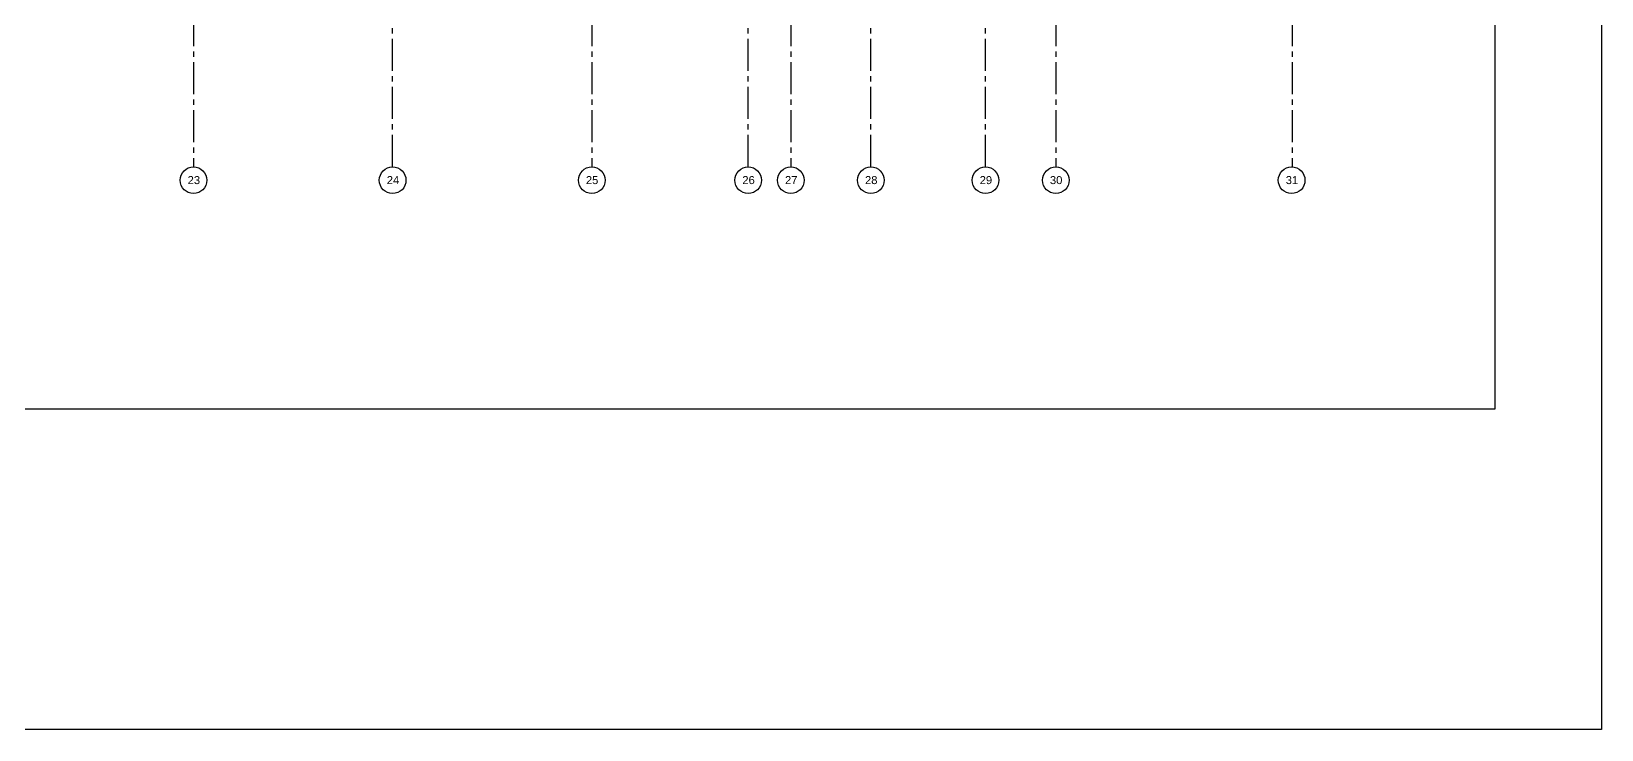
# Model space of a CAD drawing. Header units: inches. Extents: x -3719 to 348, y -844 to 2341.
# Drawn here: x -1418 to 348, y -844 to -60 of the extents above; entities that cross this region are included whole.
import ezdxf
from ezdxf.enums import TextEntityAlignment as Align

# ---------------------------------------------------------------- set-up
doc = ezdxf.new("R2010")
doc.units = ezdxf.units.IN
doc.header["$LTSCALE"] = 48
doc.header["$MEASUREMENT"] = 0
doc.linetypes.add('CENTER2', pattern=[1.125, 0.75, -0.125, 0.125, -0.125])
doc.layers.add('A-ANNO-NPLT', color=151, linetype='Continuous', plot=False)
doc.layers.add('A-Grid(3-32)', color=8, linetype='CENTER2')
doc.layers.add('S-Grid-Iden', color=2, linetype='Continuous')
doc.styles.get("Standard").update_dxf_attribs({"font": 'arial.ttf'})

# ---------------------------------------------------------------- blocks, each defined once
blk = doc.blocks.new('Column Bubble')
blk.add_circle((-0.004, -0.002), 0.156)
blk.add_attdef('XX', text='', height=0.0938).set_placement((0, 0), align=Align.MIDDLE_CENTER)
blk = doc.blocks.new('LOWER LEVEL - STRUCTURAL GRID')
at = {"layer": 'A-Grid(3-32)'}
for p, q in [((-1551.5, -7402), (-1551.5, -9409.8)), ((-1327.5, -9409.8), (-1327.5, -7402)), ((-1103.5, -7402), (-1103.5, -9409.8)), ((-927.5, -9409.8), (-927.5, -7402)), ((-879.5, -7402), (-879.5, -9409.8)), ((-789.5, -9409.8), (-789.5, -7402)), ((-660.5, -9409.8), (-660.5, -7402)), ((-581.5, -7402), (-581.5, -9409.8)), ((-315.5, -7402), (-315.5, -9409.8))]:
    blk.add_line(p, q, dxfattribs=at)
at = {"layer": 'S-Grid-Iden', "xscale": 96, "yscale": 96, "zscale": 96}
for p, values in [((-1551.1, -9424.5), {'XX': '23'}), ((-1327.1, -9424.5), {'XX': '24'}), ((-1103.1, -9424.5), {'XX': '25'}), ((-927.1, -9424.5), {'XX': '26'}), ((-879.1, -9424.5), {'XX': '27'}), ((-789.1, -9424.5), {'XX': '28'}), ((-660.1, -9424.5), {'XX': '29'}), ((-581.1, -9424.5), {'XX': '30'}), ((-315.8, -9424.5), {'XX': '31'})]:
    blk.add_blockref('Column Bubble', p, dxfattribs=at).add_auto_attribs(values)

msp = doc.modelspace()

# ---------------------------------------------------------------- linework, layer by layer
at = {"layer": 'A-ANNO-NPLT'}
for points in [[(-3700, -844.3), (-3700, 2131.7), (348, 2131.7), (348, -844.3)], [(-3580, -484.3), (-3580, 1771.7), (228, 1771.7), (228, -484.3)]]:
    msp.add_lwpolyline(points, close=True, dxfattribs=at)

# ---------------------------------------------------------------- block references
msp.add_blockref('LOWER LEVEL - STRUCTURAL GRID', (315.5, 9197.8))

doc.saveas('drawing.dxf')
